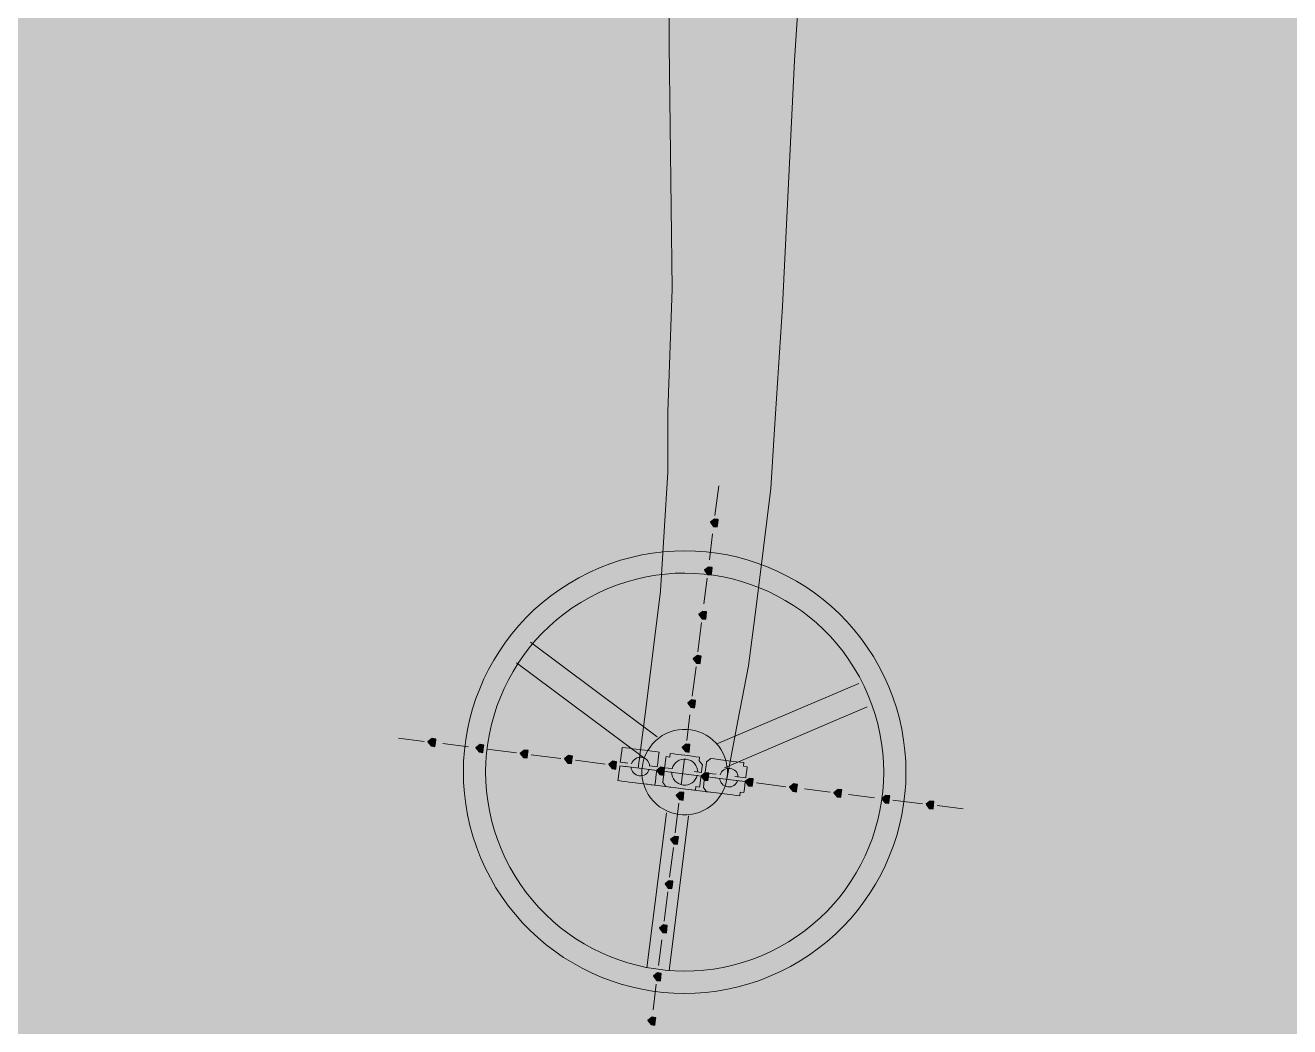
# Model space of a CAD drawing. Header units: metres. Extents: x -4 to 509425, y 7549 to 4732445.
# Drawn here: x 476027.899 to 476030.778, y 4719721.038 to 4719723.318 of the extents above; entities that cross this region are included whole.
import ezdxf

# ---------------------------------------------------------------- set-up
doc = ezdxf.new("R2010")
doc.units = ezdxf.units.M
doc.header["$LTSCALE"] = 0.01
doc.header["$MEASUREMENT"] = 0
doc.layers.get('0').update_dxf_attribs({"lineweight": 0})
doc.layers.add('_SUBESTACIÓN', color=1, linetype='Continuous')
doc.layers.add('SUBESTACION LA VID', color=253, linetype='Continuous')

# ---------------------------------------------------------------- blocks, each defined once
blk = doc.blocks.new('A$Cfff6051d')
at = {"layer": 'SUBESTACION LA VID', "transparency": 33554687}
h = blk.add_hatch(color=256, dxfattribs=at)
h.dxf.hatch_style = 2
h.paths.add_polyline_path([(476029.4754, 4719722.1846), (476029.4764, 4719722.193), (476029.468, 4719722.194), (476029.4586, 4719722.1867), (476029.4659, 4719722.1772), (476029.4743, 4719722.1762)])
h = blk.add_hatch(color=256, dxfattribs=at)
h.dxf.hatch_style = 2
h.paths.add_polyline_path([(476029.4617, 4719722.0754), (476029.4627, 4719722.0838), (476029.4543, 4719722.0848), (476029.4449, 4719722.0775), (476029.4522, 4719722.068), (476029.4606, 4719722.067)])
h = blk.add_hatch(color=256, dxfattribs=at)
h.dxf.hatch_style = 2
h.paths.add_polyline_path([(476029.449, 4719721.9746), (476029.4501, 4719721.983), (476029.4417, 4719721.984), (476029.4322, 4719721.9767), (476029.4396, 4719721.9672), (476029.448, 4719721.9662)])
h = blk.add_hatch(color=256, dxfattribs=at)
h.dxf.hatch_style = 2
h.paths.add_polyline_path([(476029.4364, 4719721.8738), (476029.4375, 4719721.8822), (476029.4291, 4719721.8832), (476029.4196, 4719721.8759), (476029.427, 4719721.8664), (476029.4354, 4719721.8654)])
h = blk.add_hatch(color=256, dxfattribs=at)
h.dxf.hatch_style = 2
h.paths.add_polyline_path([(476029.4238, 4719721.773), (476029.4248, 4719721.7814), (476029.4164, 4719721.7824), (476029.407, 4719721.7751), (476029.4143, 4719721.7656), (476029.4227, 4719721.7646)])
h = blk.add_hatch(color=256, dxfattribs=at)
h.dxf.hatch_style = 2
h.paths.add_polyline_path([(476028.8325, 4719721.685), (476028.8336, 4719721.6934), (476028.8252, 4719721.6944), (476028.8157, 4719721.6871), (476028.8231, 4719721.6776), (476028.8315, 4719721.6766)])
h = blk.add_hatch(color=256, dxfattribs=at)
h.dxf.hatch_style = 2
h.paths.add_polyline_path([(476028.9417, 4719721.6713), (476028.9428, 4719721.6797), (476028.9344, 4719721.6807), (476028.9249, 4719721.6734), (476028.9323, 4719721.6639), (476028.9407, 4719721.6629)])
h = blk.add_hatch(color=256, dxfattribs=at)
h.dxf.hatch_style = 2
h.paths.add_polyline_path([(476029.4111, 4719721.6722), (476029.4122, 4719721.6806), (476029.4038, 4719721.6816), (476029.3943, 4719721.6743), (476029.4017, 4719721.6648), (476029.4101, 4719721.6638)])
h = blk.add_hatch(color=256, dxfattribs=at)
h.dxf.hatch_style = 2
h.paths.add_polyline_path([(476029.0425, 4719721.6586), (476029.0436, 4719721.667), (476029.0352, 4719721.6681), (476029.0257, 4719721.6607), (476029.0331, 4719721.6513), (476029.0415, 4719721.6502)])
h = blk.add_hatch(color=256, dxfattribs=at)
h.dxf.hatch_style = 2
h.paths.add_polyline_path([(476029.1433, 4719721.646), (476029.1444, 4719721.6544), (476029.136, 4719721.6555), (476029.1265, 4719721.6481), (476029.1339, 4719721.6387), (476029.1423, 4719721.6376)])
h = blk.add_hatch(color=256, dxfattribs=at)
h.dxf.hatch_style = 2
h.paths.add_polyline_path([(476029.2441, 4719721.6334), (476029.2452, 4719721.6418), (476029.2368, 4719721.6428), (476029.2273, 4719721.6355), (476029.2347, 4719721.626), (476029.2431, 4719721.625)])
h = blk.add_hatch(color=256, dxfattribs=at)
h.dxf.hatch_style = 2
h.paths.add_polyline_path([(476029.3534, 4719721.6197), (476029.3544, 4719721.6281), (476029.346, 4719721.6291), (476029.3366, 4719721.6218), (476029.3439, 4719721.6123), (476029.3523, 4719721.6113)])
h = blk.add_hatch(color=256, dxfattribs=at)
h.dxf.hatch_style = 2
h.paths.add_polyline_path([(476029.4542, 4719721.607), (476029.4552, 4719721.6154), (476029.4468, 4719721.6165), (476029.4374, 4719721.6091), (476029.4447, 4719721.5997), (476029.4531, 4719721.5986)])
h = blk.add_hatch(color=256, dxfattribs=at)
h.dxf.hatch_style = 2
h.paths.add_polyline_path([(476029.555, 4719721.5944), (476029.556, 4719721.6028), (476029.5476, 4719721.6038), (476029.5382, 4719721.5965), (476029.5455, 4719721.587), (476029.5539, 4719721.586)])
h = blk.add_hatch(color=256, dxfattribs=at)
h.dxf.hatch_style = 2
h.paths.add_polyline_path([(476029.6558, 4719721.5818), (476029.6568, 4719721.5902), (476029.6484, 4719721.5912), (476029.639, 4719721.5839), (476029.6463, 4719721.5744), (476029.6547, 4719721.5734)])
h = blk.add_hatch(color=256, dxfattribs=at)
h.dxf.hatch_style = 2
h.paths.add_polyline_path([(476029.3974, 4719721.5629), (476029.3985, 4719721.5713), (476029.3901, 4719721.5724), (476029.3806, 4719721.5651), (476029.388, 4719721.5556), (476029.3964, 4719721.5545)])
h = blk.add_hatch(color=256, dxfattribs=at)
h.dxf.hatch_style = 2
h.paths.add_polyline_path([(476029.7566, 4719721.5691), (476029.7576, 4719721.5775), (476029.7492, 4719721.5786), (476029.7398, 4719721.5712), (476029.7471, 4719721.5618), (476029.7555, 4719721.5607)])
h = blk.add_hatch(color=256, dxfattribs=at)
h.dxf.hatch_style = 2
h.paths.add_polyline_path([(476029.8658, 4719721.5554), (476029.8668, 4719721.5638), (476029.8584, 4719721.5649), (476029.849, 4719721.5575), (476029.8563, 4719721.5481), (476029.8647, 4719721.547)])
h = blk.add_hatch(color=256, dxfattribs=at)
h.dxf.hatch_style = 2
h.paths.add_polyline_path([(476029.9666, 4719721.5428), (476029.9676, 4719721.5512), (476029.9592, 4719721.5522), (476029.9498, 4719721.5449), (476029.9571, 4719721.5354), (476029.9655, 4719721.5344)])
h = blk.add_hatch(color=256, dxfattribs=at)
h.dxf.hatch_style = 2
h.paths.add_polyline_path([(476029.3848, 4719721.4621), (476029.3859, 4719721.4705), (476029.3775, 4719721.4716), (476029.368, 4719721.4643), (476029.3753, 4719721.4548), (476029.3837, 4719721.4537)])
h = blk.add_hatch(color=256, dxfattribs=at)
h.dxf.hatch_style = 2
h.paths.add_polyline_path([(476029.3722, 4719721.3613), (476029.3732, 4719721.3697), (476029.3648, 4719721.3708), (476029.3554, 4719721.3634), (476029.3627, 4719721.354), (476029.3711, 4719721.3529)])
h = blk.add_hatch(color=256, dxfattribs=at)
h.dxf.hatch_style = 2
h.paths.add_polyline_path([(476029.3595, 4719721.2605), (476029.3606, 4719721.2689), (476029.3522, 4719721.27), (476029.3427, 4719721.2626), (476029.3501, 4719721.2532), (476029.3585, 4719721.2521)])
h = blk.add_hatch(color=256, dxfattribs=at)
h.dxf.hatch_style = 2
h.paths.add_polyline_path([(476029.3458, 4719721.1513), (476029.3469, 4719721.1597), (476029.3385, 4719721.1608), (476029.329, 4719721.1534), (476029.3364, 4719721.144), (476029.3448, 4719721.1429)])
h = blk.add_hatch(color=256, dxfattribs=at)
h.dxf.hatch_style = 2
h.paths.add_polyline_path([(476029.3332, 4719721.0505), (476029.3342, 4719721.0589), (476029.3258, 4719721.06), (476029.3164, 4719721.0526), (476029.3237, 4719721.0432), (476029.3321, 4719721.0421)])
at = {"layer": 'SUBESTACION LA VID', "lineweight": 15}
for p, q in [((476029.4691, 4719722.2024), (476029.4775, 4719722.2696)), ((476029.4564, 4719722.1016), (476029.4638, 4719722.1604)), ((476029.4438, 4719722.0008), (476029.4512, 4719722.0596)), ((476029.4301, 4719721.8916), (476029.4385, 4719721.9588)), ((476029.0489, 4719721.9138), (476029.3376, 4719721.6984)), ((476029.3061, 4719721.6512), (476029.0174, 4719721.8666)), ((476029.4175, 4719721.7908), (476029.4259, 4719721.858)), ((476029.472, 4719721.6816), (476029.7966, 4719721.8201)), ((476029.8154, 4719721.7665), (476029.4909, 4719721.628)), ((476029.4048, 4719721.69), (476029.4122, 4719721.7488)), ((476028.7485, 4719721.6955), (476028.8073, 4719721.6881)), ((476028.8493, 4719721.6829), (476028.9081, 4719721.6755)), ((476028.9501, 4719721.6702), (476029.0173, 4719721.6618)), ((476029.0509, 4719721.6576), (476029.1181, 4719721.6492)), ((476029.1517, 4719721.6449), (476029.2189, 4719721.6365)), ((476029.3922, 4719721.5892), (476029.3996, 4719721.648)), ((476029.2609, 4719721.6313), (476029.2693, 4719721.6302)), ((476029.2609, 4719721.6313), (476029.3198, 4719721.6239)), ((476029.262, 4719721.6397), (476029.2704, 4719721.6386)), ((476029.3366, 4719721.6218), (476029.3534, 4719721.6197)), ((476029.3618, 4719721.6186), (476029.4206, 4719721.6112)), ((476029.4636, 4719721.6144), (476029.472, 4719721.6133)), ((476029.3071, 4719721.5913), (476029.3743, 4719721.5829)), ((476029.4458, 4719721.6081), (476029.4374, 4719721.6091)), ((476029.4626, 4719721.606), (476029.471, 4719721.6049)), ((476029.4626, 4719721.606), (476029.5298, 4719721.5976)), ((476029.5634, 4719721.5933), (476029.6306, 4719721.5849)), ((476029.4079, 4719721.5787), (476029.4667, 4719721.5713)), ((476029.6726, 4719721.5797), (476029.7314, 4719721.5723)), ((476029.7734, 4719721.567), (476029.8322, 4719721.5596)), ((476029.8742, 4719721.5544), (476029.9414, 4719721.5459)), ((476029.3143, 4719721.1723), (476029.3586, 4719721.5252)), ((476029.3785, 4719721.48), (476029.3869, 4719721.5472)), ((476029.975, 4719721.5417), (476030.0338, 4719721.5344)), ((476029.409, 4719721.5188), (476029.3647, 4719721.166)), ((476029.3659, 4719721.3792), (476029.3743, 4719721.4464)), ((476029.3532, 4719721.2784), (476029.3617, 4719721.3456)), ((476029.3406, 4719721.1776), (476029.348, 4719721.2364)), ((476029.328, 4719721.0768), (476029.3353, 4719721.1356))]:
    blk.add_line(p, q, dxfattribs=at)
for points in [[(476029.2946, 4719721.627), (476029.3114, 4719721.7614), (476029.3283, 4719721.8959), (476029.3451, 4719722.0303), (476029.3535, 4719722.1657), (476029.362, 4719722.3012), (476029.3621, 4719722.4377), (476029.3716, 4719722.7181), (476029.3645, 4719723.2736), (476029.3656, 4719723.555)], [(476029.4962, 4719721.6018), (476029.5214, 4719721.7351), (476029.5456, 4719721.8601), (476029.5625, 4719721.9945), (476029.5793, 4719722.1289), (476029.5962, 4719722.2633), (476029.6046, 4719722.3987), (476029.6226, 4719722.6781), (476029.6501, 4719723.2377), (476029.668, 4719723.5171)], [(476029.3208, 4719721.6323), (476029.3376, 4719721.6302), (476029.3387, 4719721.6386), (476029.3397, 4719721.647), (476029.3408, 4719721.6554), (476029.3418, 4719721.6638), (476029.3334, 4719721.6648), (476029.325, 4719721.6659), (476029.3166, 4719721.6669), (476029.283, 4719721.6712), (476029.2746, 4719721.6722), (476029.2662, 4719721.6733), (476029.2578, 4719721.6743), (476029.2568, 4719721.6659), (476029.2557, 4719721.6575), (476029.2547, 4719721.6491), (476029.2536, 4719721.6407), (476029.2704, 4719721.6386)], [(476029.4006, 4719721.6564), (476029.3838, 4719721.6585), (476029.3754, 4719721.6596), (476029.367, 4719721.6606), (476029.366, 4719721.6522), (476029.3576, 4719721.6533), (476029.3565, 4719721.6449), (476029.3555, 4719721.6365), (476029.3544, 4719721.6281), (476029.3712, 4719721.626)], [(476029.4006, 4719721.6564), (476029.4174, 4719721.6543), (476029.4258, 4719721.6532), (476029.4342, 4719721.6522), (476029.4332, 4719721.6438), (476029.4405, 4719721.6343), (476029.4395, 4719721.6259), (476029.4384, 4719721.6175), (476029.4216, 4719721.6196)], [(476029.514, 4719721.6081), (476029.5392, 4719721.6049), (476029.5403, 4719721.6133), (476029.5413, 4719721.6217), (476029.5424, 4719721.6301), (476029.534, 4719721.6312), (476029.535, 4719721.6396), (476029.5266, 4719721.6406), (476029.5182, 4719721.6417), (476029.4762, 4719721.6469), (476029.4678, 4719721.648), (476029.4594, 4719721.649), (476029.45, 4719721.6417), (476029.4489, 4719721.6333), (476029.4479, 4719721.6249), (476029.4468, 4719721.6165), (476029.4636, 4719721.6144)], [(476029.3198, 4719721.6239), (476029.3366, 4719721.6218), (476029.3355, 4719721.6134), (476029.3345, 4719721.605), (476029.3334, 4719721.5966), (476029.3323, 4719721.5882), (476029.3239, 4719721.5892), (476029.3155, 4719721.5903), (476029.3071, 4719721.5913), (476029.2735, 4719721.5955), (476029.2651, 4719721.5966), (476029.2567, 4719721.5977), (476029.2483, 4719721.5987), (476029.2494, 4719721.6071), (476029.2504, 4719721.6155), (476029.2515, 4719721.6239), (476029.2525, 4719721.6323), (476029.2693, 4719721.6302)], [(476029.3911, 4719721.5808), (476029.3743, 4719721.5829), (476029.3659, 4719721.584), (476029.3575, 4719721.585), (476029.3502, 4719721.5945), (476029.3513, 4719721.6029), (476029.3523, 4719721.6113), (476029.3534, 4719721.6197), (476029.3702, 4719721.6176)], [(476029.3911, 4719721.5808), (476029.4079, 4719721.5787), (476029.4163, 4719721.5776), (476029.4247, 4719721.5766), (476029.4258, 4719721.585), (476029.4342, 4719721.5839), (476029.4353, 4719721.5923), (476029.4363, 4719721.6007), (476029.4374, 4719721.6091), (476029.4206, 4719721.6112)], [(476029.513, 4719721.5997), (476029.5382, 4719721.5965), (476029.5371, 4719721.5881), (476029.5361, 4719721.5797), (476029.535, 4719721.5713), (476029.5266, 4719721.5724), (476029.5256, 4719721.564), (476029.5172, 4719721.565), (476029.5088, 4719721.5661), (476029.4667, 4719721.5713), (476029.4583, 4719721.5724), (476029.4499, 4719721.5734), (476029.4426, 4719721.5829), (476029.4437, 4719721.5913), (476029.4447, 4719721.5997), (476029.4458, 4719721.6081), (476029.4626, 4719721.606)]]:
    blk.add_lwpolyline(points, dxfattribs=at)
at = {"layer": 'SUBESTACION LA VID'}
for points in [[(476029.4754, 4719722.1846), (476029.4764, 4719722.193), (476029.468, 4719722.194), (476029.4586, 4719722.1867), (476029.4659, 4719722.1772), (476029.4743, 4719722.1762)], [(476029.4617, 4719722.0754), (476029.4627, 4719722.0838), (476029.4543, 4719722.0848), (476029.4449, 4719722.0775), (476029.4522, 4719722.068), (476029.4606, 4719722.067)], [(476029.449, 4719721.9746), (476029.4501, 4719721.983), (476029.4417, 4719721.984), (476029.4322, 4719721.9767), (476029.4396, 4719721.9672), (476029.448, 4719721.9662)], [(476029.4364, 4719721.8738), (476029.4375, 4719721.8822), (476029.4291, 4719721.8832), (476029.4196, 4719721.8759), (476029.427, 4719721.8664), (476029.4354, 4719721.8654)], [(476029.4238, 4719721.773), (476029.4248, 4719721.7814), (476029.4164, 4719721.7824), (476029.407, 4719721.7751), (476029.4143, 4719721.7656), (476029.4227, 4719721.7646)], [(476028.8325, 4719721.685), (476028.8336, 4719721.6934), (476028.8252, 4719721.6944), (476028.8157, 4719721.6871), (476028.8231, 4719721.6776), (476028.8315, 4719721.6766)], [(476028.9417, 4719721.6713), (476028.9428, 4719721.6797), (476028.9344, 4719721.6807), (476028.9249, 4719721.6734), (476028.9323, 4719721.6639), (476028.9407, 4719721.6629)], [(476029.4111, 4719721.6722), (476029.4122, 4719721.6806), (476029.4038, 4719721.6816), (476029.3943, 4719721.6743), (476029.4017, 4719721.6648), (476029.4101, 4719721.6638)], [(476029.0425, 4719721.6586), (476029.0436, 4719721.667), (476029.0352, 4719721.6681), (476029.0257, 4719721.6607), (476029.0331, 4719721.6513), (476029.0415, 4719721.6502)], [(476029.1433, 4719721.646), (476029.1444, 4719721.6544), (476029.136, 4719721.6555), (476029.1265, 4719721.6481), (476029.1339, 4719721.6387), (476029.1423, 4719721.6376)], [(476029.2441, 4719721.6334), (476029.2452, 4719721.6418), (476029.2368, 4719721.6428), (476029.2273, 4719721.6355), (476029.2347, 4719721.626), (476029.2431, 4719721.625)], [(476029.3534, 4719721.6197), (476029.3544, 4719721.6281), (476029.346, 4719721.6291), (476029.3366, 4719721.6218), (476029.3439, 4719721.6123), (476029.3523, 4719721.6113)], [(476029.4542, 4719721.607), (476029.4552, 4719721.6154), (476029.4468, 4719721.6165), (476029.4374, 4719721.6091), (476029.4447, 4719721.5997), (476029.4531, 4719721.5986)], [(476029.555, 4719721.5944), (476029.556, 4719721.6028), (476029.5476, 4719721.6038), (476029.5382, 4719721.5965), (476029.5455, 4719721.587), (476029.5539, 4719721.586)], [(476029.6558, 4719721.5818), (476029.6568, 4719721.5902), (476029.6484, 4719721.5912), (476029.639, 4719721.5839), (476029.6463, 4719721.5744), (476029.6547, 4719721.5734)], [(476029.3974, 4719721.5629), (476029.3985, 4719721.5713), (476029.3901, 4719721.5724), (476029.3806, 4719721.5651), (476029.388, 4719721.5556), (476029.3964, 4719721.5545)], [(476029.7566, 4719721.5691), (476029.7576, 4719721.5775), (476029.7492, 4719721.5786), (476029.7398, 4719721.5712), (476029.7471, 4719721.5618), (476029.7555, 4719721.5607)], [(476029.8658, 4719721.5554), (476029.8668, 4719721.5638), (476029.8584, 4719721.5649), (476029.849, 4719721.5575), (476029.8563, 4719721.5481), (476029.8647, 4719721.547)], [(476029.9666, 4719721.5428), (476029.9676, 4719721.5512), (476029.9592, 4719721.5522), (476029.9498, 4719721.5449), (476029.9571, 4719721.5354), (476029.9655, 4719721.5344)], [(476029.3848, 4719721.4621), (476029.3859, 4719721.4705), (476029.3775, 4719721.4716), (476029.368, 4719721.4643), (476029.3753, 4719721.4548), (476029.3837, 4719721.4537)], [(476029.3722, 4719721.3613), (476029.3732, 4719721.3697), (476029.3648, 4719721.3708), (476029.3554, 4719721.3634), (476029.3627, 4719721.354), (476029.3711, 4719721.3529)], [(476029.3595, 4719721.2605), (476029.3606, 4719721.2689), (476029.3522, 4719721.27), (476029.3427, 4719721.2626), (476029.3501, 4719721.2532), (476029.3585, 4719721.2521)], [(476029.3458, 4719721.1513), (476029.3469, 4719721.1597), (476029.3385, 4719721.1608), (476029.329, 4719721.1534), (476029.3364, 4719721.144), (476029.3448, 4719721.1429)], [(476029.3332, 4719721.0505), (476029.3342, 4719721.0589), (476029.3258, 4719721.06), (476029.3164, 4719721.0526), (476029.3237, 4719721.0432), (476029.3321, 4719721.0421)]]:
    blk.add_lwpolyline(points, close=True, dxfattribs=at)
at = {"layer": 'SUBESTACION LA VID', "lineweight": 0}
for points in [[(476029.4754, 4719722.1846), (476029.4764, 4719722.193), (476029.468, 4719722.194), (476029.4586, 4719722.1867), (476029.4659, 4719722.1772), (476029.4743, 4719722.1762)], [(476029.4617, 4719722.0754), (476029.4627, 4719722.0838), (476029.4543, 4719722.0848), (476029.4449, 4719722.0775), (476029.4522, 4719722.068), (476029.4606, 4719722.067)], [(476029.449, 4719721.9746), (476029.4501, 4719721.983), (476029.4417, 4719721.984), (476029.4322, 4719721.9767), (476029.4396, 4719721.9672), (476029.448, 4719721.9662)], [(476029.4364, 4719721.8738), (476029.4375, 4719721.8822), (476029.4291, 4719721.8832), (476029.4196, 4719721.8759), (476029.427, 4719721.8664), (476029.4354, 4719721.8654)], [(476029.4238, 4719721.773), (476029.4248, 4719721.7814), (476029.4164, 4719721.7824), (476029.407, 4719721.7751), (476029.4143, 4719721.7656), (476029.4227, 4719721.7646)], [(476028.8325, 4719721.685), (476028.8336, 4719721.6934), (476028.8252, 4719721.6944), (476028.8157, 4719721.6871), (476028.8231, 4719721.6776), (476028.8315, 4719721.6766)], [(476028.9417, 4719721.6713), (476028.9428, 4719721.6797), (476028.9344, 4719721.6807), (476028.9249, 4719721.6734), (476028.9323, 4719721.6639), (476028.9407, 4719721.6629)], [(476029.4111, 4719721.6722), (476029.4122, 4719721.6806), (476029.4038, 4719721.6816), (476029.3943, 4719721.6743), (476029.4017, 4719721.6648), (476029.4101, 4719721.6638)], [(476029.0425, 4719721.6586), (476029.0436, 4719721.667), (476029.0352, 4719721.6681), (476029.0257, 4719721.6607), (476029.0331, 4719721.6513), (476029.0415, 4719721.6502)], [(476029.1433, 4719721.646), (476029.1444, 4719721.6544), (476029.136, 4719721.6555), (476029.1265, 4719721.6481), (476029.1339, 4719721.6387), (476029.1423, 4719721.6376)], [(476029.2441, 4719721.6334), (476029.2452, 4719721.6418), (476029.2368, 4719721.6428), (476029.2273, 4719721.6355), (476029.2347, 4719721.626), (476029.2431, 4719721.625)], [(476029.3534, 4719721.6197), (476029.3544, 4719721.6281), (476029.346, 4719721.6291), (476029.3366, 4719721.6218), (476029.3439, 4719721.6123), (476029.3523, 4719721.6113)], [(476029.4542, 4719721.607), (476029.4552, 4719721.6154), (476029.4468, 4719721.6165), (476029.4374, 4719721.6091), (476029.4447, 4719721.5997), (476029.4531, 4719721.5986)], [(476029.555, 4719721.5944), (476029.556, 4719721.6028), (476029.5476, 4719721.6038), (476029.5382, 4719721.5965), (476029.5455, 4719721.587), (476029.5539, 4719721.586)], [(476029.6558, 4719721.5818), (476029.6568, 4719721.5902), (476029.6484, 4719721.5912), (476029.639, 4719721.5839), (476029.6463, 4719721.5744), (476029.6547, 4719721.5734)], [(476029.3974, 4719721.5629), (476029.3985, 4719721.5713), (476029.3901, 4719721.5724), (476029.3806, 4719721.5651), (476029.388, 4719721.5556), (476029.3964, 4719721.5545)], [(476029.7566, 4719721.5691), (476029.7576, 4719721.5775), (476029.7492, 4719721.5786), (476029.7398, 4719721.5712), (476029.7471, 4719721.5618), (476029.7555, 4719721.5607)], [(476029.8658, 4719721.5554), (476029.8668, 4719721.5638), (476029.8584, 4719721.5649), (476029.849, 4719721.5575), (476029.8563, 4719721.5481), (476029.8647, 4719721.547)], [(476029.9666, 4719721.5428), (476029.9676, 4719721.5512), (476029.9592, 4719721.5522), (476029.9498, 4719721.5449), (476029.9571, 4719721.5354), (476029.9655, 4719721.5344)], [(476029.3848, 4719721.4621), (476029.3859, 4719721.4705), (476029.3775, 4719721.4716), (476029.368, 4719721.4643), (476029.3753, 4719721.4548), (476029.3837, 4719721.4537)], [(476029.3722, 4719721.3613), (476029.3732, 4719721.3697), (476029.3648, 4719721.3708), (476029.3554, 4719721.3634), (476029.3627, 4719721.354), (476029.3711, 4719721.3529)], [(476029.3595, 4719721.2605), (476029.3606, 4719721.2689), (476029.3522, 4719721.27), (476029.3427, 4719721.2626), (476029.3501, 4719721.2532), (476029.3585, 4719721.2521)], [(476029.3458, 4719721.1513), (476029.3469, 4719721.1597), (476029.3385, 4719721.1608), (476029.329, 4719721.1534), (476029.3364, 4719721.144), (476029.3448, 4719721.1429)], [(476029.3332, 4719721.0505), (476029.3342, 4719721.0589), (476029.3258, 4719721.06), (476029.3164, 4719721.0526), (476029.3237, 4719721.0432), (476029.3321, 4719721.0421)]]:
    blk.add_lwpolyline(points, close=True, dxfattribs=at)
at = {"layer": 'SUBESTACION LA VID', "lineweight": 15}
for points, knots in [([(476029.1823, 4719722.0723), (476028.9314, 4719721.952), (476028.8256, 4719721.6512), (476028.9459, 4719721.4003), (476029.0661, 4719721.1494), (476029.367, 4719721.0436), (476029.6179, 4719721.1639), (476029.8687, 4719721.2841), (476029.9746, 4719721.585), (476029.8543, 4719721.8359), (476029.734, 4719722.0867), (476029.4332, 4719722.1926), (476029.1823, 4719722.0723)], [0, 0, 0, 0, 1, 1, 1, 2, 2, 2, 3, 3, 3, 4, 4, 4, 4]), ([(476029.2042, 4719722.0264), (476028.9786, 4719721.9182), (476028.8835, 4719721.6477), (476028.9917, 4719721.4221), (476029.0999, 4719721.1966), (476029.3705, 4719721.1015), (476029.596, 4719721.2097), (476029.8216, 4719721.3179), (476029.9167, 4719721.5885), (476029.8085, 4719721.814), (476029.7002, 4719722.0395), (476029.4297, 4719722.1347), (476029.2042, 4719722.0264)], [0, 0, 0, 0, 1, 1, 1, 2, 2, 2, 3, 3, 3, 4, 4, 4, 4]), ([(476029.358, 4719721.7059), (476029.3095, 4719721.6826), (476029.289, 4719721.6244), (476029.3123, 4719721.576), (476029.3356, 4719721.5275), (476029.3937, 4719721.507), (476029.4422, 4719721.5303), (476029.4907, 4719721.5536), (476029.5111, 4719721.6117), (476029.4879, 4719721.6602), (476029.4646, 4719721.7087), (476029.4064, 4719721.7291), (476029.358, 4719721.7059)], [0, 0, 0, 0, 1, 1, 1, 2, 2, 2, 3, 3, 3, 4, 4, 4, 4]), ([(476029.3204, 4719721.6319), (476029.3199, 4719721.6421), (476029.3121, 4719721.6504), (476029.3019, 4719721.6517), (476029.2918, 4719721.653), (476029.2821, 4719721.6468), (476029.2791, 4719721.637)], [0, 0, 0, 0, 1, 1, 1, 2, 2, 2, 2]), ([(476029.2781, 4719721.6296), (476029.2787, 4719721.6193), (476029.2865, 4719721.611), (476029.2966, 4719721.6097), (476029.3068, 4719721.6084), (476029.3164, 4719721.6146), (476029.3195, 4719721.6244)], [0, 0, 0, 0, 1, 1, 1, 2, 2, 2, 2]), ([(476029.522, 4719721.6066), (476029.5215, 4719721.6168), (476029.5137, 4719721.6252), (476029.5035, 4719721.6264), (476029.4934, 4719721.6277), (476029.4837, 4719721.6215), (476029.4807, 4719721.6118)], [0, 0, 0, 0, 1, 1, 1, 2, 2, 2, 2]), ([(476029.4798, 4719721.6043), (476029.4803, 4719721.5941), (476029.4881, 4719721.5857), (476029.4983, 4719721.5844), (476029.5084, 4719721.5832), (476029.518, 4719721.5893), (476029.5211, 4719721.5991)], [0, 0, 0, 0, 1, 1, 1, 2, 2, 2, 2])]:
    blk.add_open_spline(points, degree=3, knots=knots, dxfattribs=at)
for points in [[(476029.4038, 4719721.6475), (476029.3889, 4719721.6493), (476029.375, 4719721.6398), (476029.3713, 4719721.6253)], [(476029.4297, 4719721.6179), (476029.4298, 4719721.6329), (476029.4186, 4719721.6456), (476029.4038, 4719721.6475)], [(476029.3705, 4719721.6182), (476029.3704, 4719721.6032), (476029.3815, 4719721.5905), (476029.3964, 4719721.5887)], [(476029.3964, 4719721.5887), (476029.4113, 4719721.5868), (476029.4252, 4719721.5963), (476029.4288, 4719721.6109)]]:
    blk.add_open_spline(points, degree=3, dxfattribs=at)

msp = doc.modelspace()

# ---------------------------------------------------------------- hatches: boundary and pattern name
at = {"layer": '_SUBESTACIÓN', "transparency": 33554559}
h = msp.add_hatch(color=1, dxfattribs=at)
h.dxf.hatch_style = 1
h.paths.add_polyline_path([(475968.6399, 4719805.825), (476089.9386, 4719790.615), (476078.1686, 4719696.74), (475956.8686, 4719711.9502)])

# ---------------------------------------------------------------- block references
at = {"linetype": 'Continuous'}
msp.add_blockref('A$Cfff6051d', (0, 0), dxfattribs=at)

doc.saveas('drawing.dxf')
